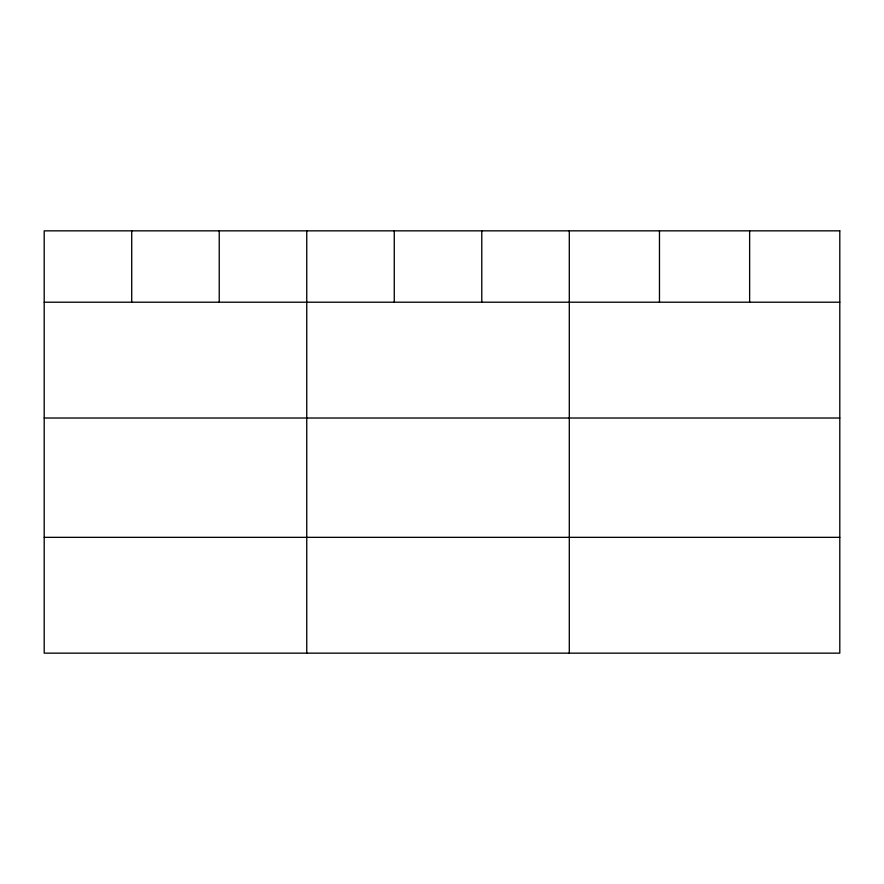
<?xml version="1.0" encoding="UTF-8"?>
<svg xmlns="http://www.w3.org/2000/svg" width="884" height="884" viewBox="0 0 884 884"><rect width="100%" height="100%" fill="white"/><g stroke="black" fill="none" stroke-linecap="round" stroke-linejoin="round"><path stroke-width="1.33" d="M44.2 302.206L839.8 302.206M44.2 418.022L839.8 418.022M44.2 537.339L839.8 537.339M749.632 230.846L749.632 302.206M659.464 230.846L659.464 302.206M569.296 230.846L569.296 653.154M481.78 230.846L481.78 302.206M394.264 230.846L394.264 302.206M306.748 230.846L306.748 653.154M219.232 230.846L219.232 302.206M131.716 230.846L131.716 302.206M839.8 230.846L44.2 230.846L44.2 653.154L839.8 653.154L839.8 230.846"/></g></svg>
